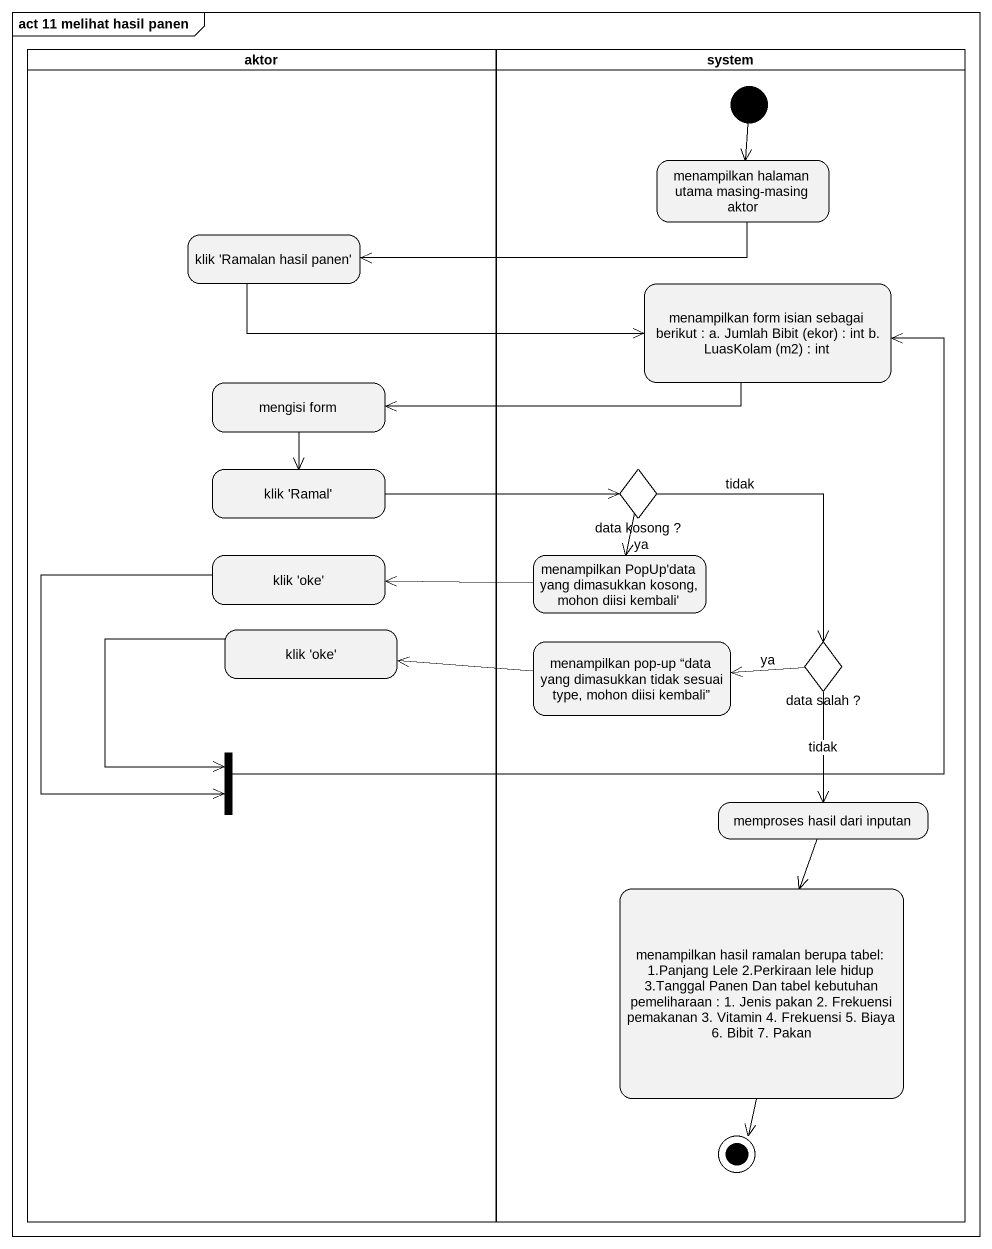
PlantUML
@startuml
mainframe act 11 melihat hasil panen
hide empty description
state aktor <<partition>> {
  state "klik 'Ramalan hasil panen'" as klik_Ramalan_hasil_panen
  state "mengisi form" as mengisi_form
  state "klik 'Ramal'" as klik_Ramal
  state "klik 'oke'" as klik_oke
  state "klik 'oke'" as klik_oke_2
  state fork1 <<join>>
}
state system <<partition>> {
  state "menampilkan halaman utama masing-masing aktor" as menampilkan_halaman_utama
  state "menampilkan form isian sebagai berikut : a. Jumlah Bibit (ekor) : int b. LuasKolam (m2) : int" as menampilkan_form_isian
  state "data kosong ?" as data_kosong <<choice>>
  state "menampilkan PopUp'data yang dimasukkan kosong, mohon diisi kembali'" as menampilkan_PopUp_data_yang
  state "menampilkan pop-up “data yang dimasukkan tidak sesuai type, mohon diisi kembali”" as menampilkan_pop_up_data
  state "data salah ?" as data_salah <<choice>>
  state "memproses hasil dari inputan" as memproses_hasil_dari_inputan
  state "menampilkan hasil ramalan berupa tabel: 1.Panjang Lele 2.Perkiraan lele hidup 3.Tanggal Panen Dan tabel kebutuhan pemeliharaan : 1. Jenis pakan 2. Frekuensi pemakanan 3. Vitamin 4. Frekuensi 5. Biaya 6. Bibit 7. Pakan" as menampilkan_hasil_ramalan
  [*] --> menampilkan_halaman_utama
  menampilkan_hasil_ramalan --> [*]
}
menampilkan_halaman_utama -left-> klik_Ramalan_hasil_panen
klik_Ramalan_hasil_panen -right-> menampilkan_form_isian
menampilkan_form_isian -left-> mengisi_form
mengisi_form --> klik_Ramal
klik_Ramal -right-> data_kosong
data_kosong --> menampilkan_PopUp_data_yang : ya
data_kosong --> data_salah : tidak
klik_oke --> fork1
menampilkan_PopUp_data_yang -left-> klik_oke
klik_oke_2 --> fork1
menampilkan_pop_up_data -left-> klik_oke_2
data_salah -left-> menampilkan_pop_up_data : ya
data_salah --> memproses_hasil_dari_inputan : tidak
fork1 -up-> menampilkan_form_isian
memproses_hasil_dari_inputan --> menampilkan_hasil_ramalan
@enduml
